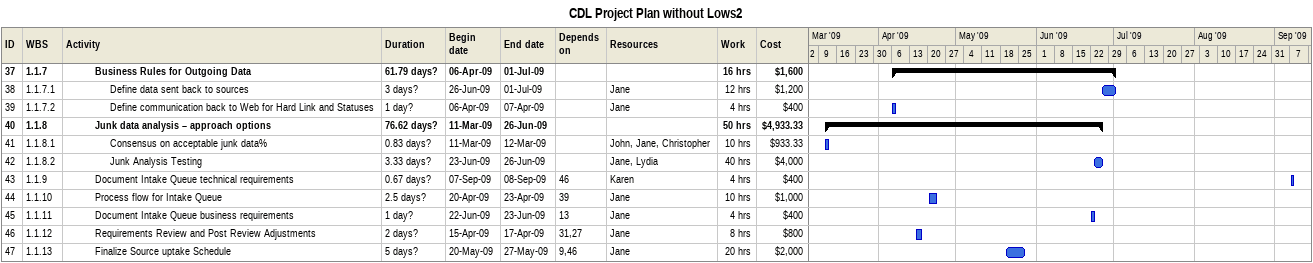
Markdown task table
CDL Project Plan without Lows2

| ID | WBS | Task | Duration | Start | Finish | Predecessors | Resources | Work (h) | Cost ($) |
|---|---|---|---|---|---|---|---|---|---|
| 37 | 1.1.7 | **Business Rules for Outgoing Data** | 61.79d? | 2009-04-06 | 2009-07-01 |  |  | 16 | 1600 |
| 38 | 1.1.7.1 | Define data sent back to sources | 3d? | 2009-06-26 | 2009-07-01 |  | Jane | 12 | 1200 |
| 39 | 1.1.7.2 | Define communication back to Web for Hard Link and Statuses | 1d? | 2009-04-06 | 2009-04-07 |  | Jane | 4 | 400 |
| 40 | 1.1.8 | **Junk data analysis – approach options** | 76.62d? | 2009-03-11 | 2009-06-26 |  |  | 50 | 4933.33 |
| 41 | 1.1.8.1 | Consensus on acceptable junk data% | 0.83d? | 2009-03-11 | 2009-03-12 |  | John, Jane, Christopher | 10 | 933.33 |
| 42 | 1.1.8.2 | Junk Analysis Testing | 3.33d? | 2009-06-23 | 2009-06-26 |  | Jane, Lydia | 40 | 4000 |
| 43 | 1.1.9 | Document Intake Queue technical requirements | 0.67d? | 2009-09-07 | 2009-09-08 | 46 | Karen | 4 | 400 |
| 44 | 1.1.10 | Process flow for Intake Queue | 2.5d? | 2009-04-20 | 2009-04-23 | 39 | Jane | 10 | 1000 |
| 45 | 1.1.11 | Document Intake Queue business requirements | 1d? | 2009-06-22 | 2009-06-23 | 13 | Jane | 4 | 400 |
| 46 | 1.1.12 | Requirements Review and Post Review Adjustments | 2d? | 2009-04-15 | 2009-04-17 | 31, 27 | Jane | 8 | 800 |
| 47 | 1.1.13 | Finalize Source uptake Schedule | 5d? | 2009-05-20 | 2009-05-27 | 9, 46 | Jane | 20 | 2000 |
